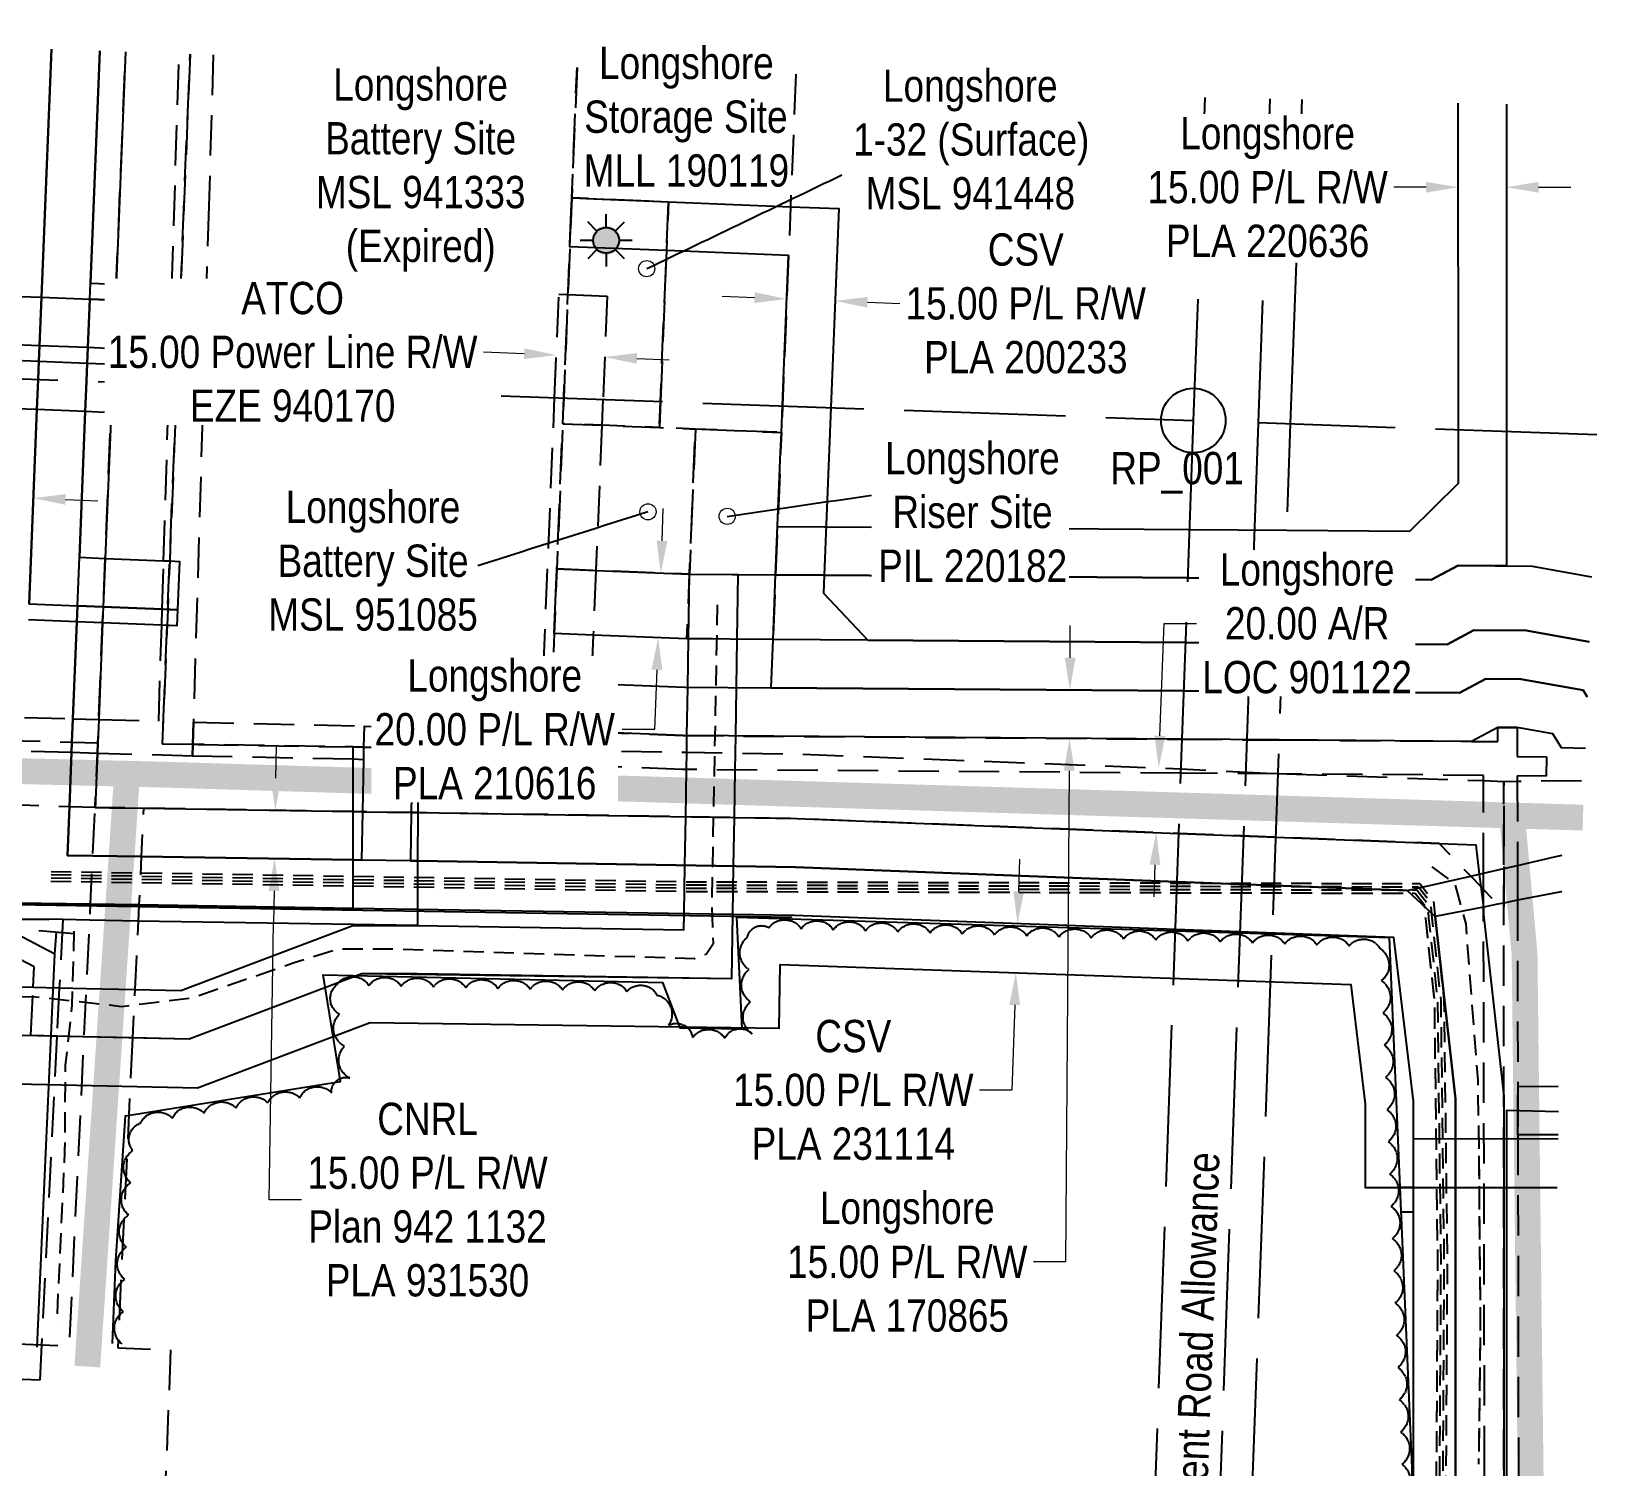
# Model space of a CAD drawing. Extents: x 341016 to 343384, y 6165871 to 6167962.
# Drawn here: x 342207.6 to 342692.7, y 6166452.9 to 6166897.6 of the extents above; entities that cross this region are included whole.
import ezdxf

# ---------------------------------------------------------------- set-up
doc = ezdxf.new("R2010")
doc.units = 0
doc.header["$LTSCALE"] = 5
doc.header["$PDMODE"] = 3
doc.header["$PDSIZE"] = 20
for name, pattern in [('0', [1, 1, 0]), ('foc-ACCESSROAD', [3.75, 2.5, -1.25]), ('foc-FLOWLINE', [3.75, 2.5, -1.25]), ('foc-UNSURVEYED', [12.5, 10, -2.5]), ('POWERLINE5', [7.8, 2.4, -0.6, 0.6, -0.6, 0.6, -0.6, 2.4]), ('UG_PIPE', [1.875, 1.25, -0.625])]:
    doc.linetypes.add(name, pattern=pattern)
doc.layers.get('Defpoints').update_dxf_attribs({"color": 9})
for name, color, linetype in [('35', 37, 'Continuous'), ('AS-PIPE-UG', 44, 'UG_PIPE'), ('AS-POWER', 104, 'foc-POWER'), ('AS-POWER-EXISTING', 72, 'POWERLINE5'), ('AS-ROADS', 254, 'Continuous'), ('AS-SYMBOL', 7, 'Continuous'), ('C-RW', 13, 'Continuous'), ('F-AR', 190, 'foc-ACCESSROAD'), ('F-EZE', 190, 'foc-FLOWLINE'), ('F-RW', 190, 'Continuous'), ('F-WS', 190, 'foc-ACCESSROAD'), ('F-WS-S', 190, 'Continuous'), ('L-ROAD-T', 7, 'Continuous'), ('L-USEC', 7, 'foc-UNSURVEYED'), ('T-BUSH', 110, '0')]:
    doc.layers.add(name, color=color, linetype=linetype)
for name, color, linetype, lineweight in [('C-RW-T', 13, 'Continuous', 9), ('F-AR-T', 190, 'Continuous', 9), ('F-RW-T', 190, 'Continuous', 9), ('F-WS-T', 190, 'Continuous', 9)]:
    doc.layers.add(name, color=color, linetype=linetype, lineweight=lineweight)
doc.styles.add('80', font='ARIALN.TTF', dxfattribs={"height": 10})
doc.styles.add('80CG', font='ARIALN.TTF', dxfattribs={"height": 10})
doc.styles.add('80L', font='ARIALN.TTF', dxfattribs={"height": 10})
doc.styles.add('foc-LtypeFont', font='ARIALN.TTF', dxfattribs={"height": 7.35})
doc.linetypes.add('foc-POWER', pattern='A,6,-1,["P",foc-LtypeFont,S=0.2,R=0,X=-0.625,Y=-0.75],-1.24,4', length=12.24)
doc.dimstyles.new('Compass 5 000', dxfattribs={"dimscale": 5, "dimtxt": 9, "dimasz": 2, "dimexe": 0.2, "dimexo": 0.0625, "dimgap": 0.5, "dimtad": 0, "dimtih": 1, "dimtoh": 1, "dimzin": 0, "dimdsep": 46, "dimtxsty": '80CG', "dimcen": 0.1, "dimse1": 1, "dimse2": 1, "dimclrd": 256, "dimclrt": 256, "dimaunit": 1, "dimadec": 4, "dimazin": 0, "dimtfac": 0.06, "dimtofl": 0, "dimtmove": 0, "dimatfit": 1, "dimfxl": 0.2, "dimtolj": 1, "dimtzin": 0, "dimlwd": -1, "dimarcsym": 0})

# ---------------------------------------------------------------- blocks, each defined once
blk = doc.blocks.new('*U440')
at = {"color": 72}
blk.add_line((1.096, -0.093), (-1.096, 0.093), dxfattribs=at)
at = {"layer": 'AS-SYMBOL', "color": 72, "flags": 128}
blk.add_lwpolyline([(-0.113, -1.33), (0, 0)], dxfattribs=at)
blk = doc.blocks.new('*D443')
at = {"layer": 'C-RW-T', "transparency": 16777216}
for p, q in [((342431.73, 6166815.12), (342421.74, 6166815.53)), ((342466.72, 6166813.71), (342476.71, 6166813.3))]:
    blk.add_line(p, q, dxfattribs=at)
for points in [[(342431.8, 6166816.79), (342431.66, 6166813.46), (342441.72, 6166814.72)], [(342466.79, 6166815.37), (342466.66, 6166812.04), (342456.73, 6166814.11)]]:
    blk.add_solid(points, dxfattribs=at)
at = {"layer": 'Defpoints', "color": 0, "transparency": 16777216}
for p in [(342441.7, 6166814.1), (342456.71, 6166813.49), (342456.73, 6166814.11)]:
    blk.add_point(p, dxfattribs=at)
at = {"layer": 'C-RW-T', "transparency": 16777216, "insert": (342515.8, 6166813.3), "char_height": 10, "attachment_point": 5, "style": '80CG'}
blk.add_mtext('\\A1;CSV\\P15.00 P/L R/W\\PPLA 200233', dxfattribs=at)
blk = doc.blocks.new('*D444')
at = {"layer": 'Defpoints', "color": 0, "transparency": 16777216}
for p in [(342465.48, 6166672.94), (342464.71, 6166652.96), (342556.23, 6166649.42)]:
    blk.add_point(p, dxfattribs=at)
at = {"layer": 'F-AR-T', "transparency": 16777216}
for p, q in [((342557.39, 6166679.4), (342558.73, 6166714.17)), ((342558.73, 6166714.17), (342568.73, 6166714.17)), ((342555.84, 6166639.43), (342555.46, 6166629.44))]:
    blk.add_line(p, q, dxfattribs=at)
for points in [[(342555.72, 6166679.46), (342559.05, 6166679.33), (342557, 6166669.4)], [(342554.18, 6166639.49), (342557.51, 6166639.37), (342556.23, 6166649.42)]]:
    blk.add_solid(points, dxfattribs=at)
at = {"layer": 'F-AR-T', "transparency": 16777216, "insert": (342603, 6166714.17), "char_height": 10, "attachment_point": 5, "style": '80CG', "bg_fill": 3, "box_fill_scale": 1.1, "bg_fill_color": 256, "bg_fill_true_color": 13158600, "bg_fill_transparency": 0}
blk.add_mtext('\\A1;Longshore\\P20.00 A/R\\PLOC 901122', dxfattribs=at)
blk = doc.blocks.new('*D449')
at = {"layer": 'Defpoints', "color": 0, "transparency": 16777216}
for p in [(342198.23, 6166753.42), (342197.78, 6166742.24), (342207.77, 6166741.83)]:
    blk.add_point(p, dxfattribs=at)
at = {"layer": 'F-RW-T', "transparency": 16777216}
for p, q in [((342188.24, 6166753.82), (342163.16, 6166754.84)), ((342218.21, 6166752.62), (342228.21, 6166752.21))]:
    blk.add_line(p, q, dxfattribs=at)
for points in [[(342188.31, 6166755.49), (342188.17, 6166752.16), (342198.23, 6166753.42)], [(342218.28, 6166754.28), (342218.15, 6166750.95), (342208.22, 6166753.02)]]:
    blk.add_solid(points, dxfattribs=at)
at = {"layer": 'F-RW-T', "transparency": 16777216, "insert": (342124.07, 6166754.84), "char_height": 10, "attachment_point": 5, "style": '80CG', "bg_fill": 3, "box_fill_scale": 1.1, "bg_fill_color": 256, "bg_fill_true_color": 13158600, "bg_fill_transparency": 0}
blk.add_mtext('\\A1;Longshore\\P10.00 P/L R/W\\PPLA 951362', dxfattribs=at)
blk = doc.blocks.new('*D451')
at = {"layer": 'Defpoints', "color": 0, "transparency": 16777216}
for p in [(342370.31, 6166797.34), (342370.19, 6166794.56), (342385.18, 6166793.94)]:
    blk.add_point(p, dxfattribs=at)
at = {"layer": 'F-RW-T', "transparency": 16777216}
for p, q in [((342360.32, 6166797.75), (342347.71, 6166798.27)), ((342395.28, 6166796.32), (342405.28, 6166795.9))]:
    blk.add_line(p, q, dxfattribs=at)
for points in [[(342360.39, 6166799.42), (342360.25, 6166796.09), (342370.31, 6166797.34)], [(342395.35, 6166797.98), (342395.22, 6166794.65), (342385.29, 6166796.73)]]:
    blk.add_solid(points, dxfattribs=at)
at = {"layer": 'F-RW-T', "transparency": 16777216, "insert": (342288.57, 6166798.27), "char_height": 10, "attachment_point": 5, "style": '80CG', "bg_fill": 3, "box_fill_scale": 1.1, "bg_fill_color": 256, "bg_fill_true_color": 13158600, "bg_fill_transparency": 0}
blk.add_mtext('\\A1;ATCO\\P15.00 Power Line R/W\\PEZE 940170', dxfattribs=at)
blk = doc.blocks.new('*D453')
at = {"layer": 'Defpoints', "color": 0, "transparency": 16777216}
for p in [(342664.75, 6166849.34), (342649.84, 6166822.47), (342664.75, 6166822.47)]:
    blk.add_point(p, dxfattribs=at)
at = {"layer": 'F-RW-T', "transparency": 16777216}
for p, q in [((342639.84, 6166849.33), (342629.84, 6166849.33)), ((342674.75, 6166849.34), (342684.75, 6166849.34))]:
    blk.add_line(p, q, dxfattribs=at)
for points in [[(342639.84, 6166851), (342639.84, 6166847.67), (342649.84, 6166849.34)], [(342674.75, 6166851.01), (342674.75, 6166847.67), (342664.75, 6166849.34)]]:
    blk.add_solid(points, dxfattribs=at)
at = {"layer": 'F-RW-T', "transparency": 16777216, "insert": (342590.75, 6166849.33), "char_height": 10, "attachment_point": 5, "style": '80CG', "bg_fill": 3, "box_fill_scale": 1.1, "bg_fill_color": 256, "bg_fill_true_color": 13158600, "bg_fill_transparency": 0}
blk.add_mtext('\\A1;Longshore\\P15.00 P/L R/W\\PPLA 220636', dxfattribs=at)
blk = doc.blocks.new('*D457')
at = {"layer": 'Defpoints', "color": 0, "transparency": 16777216}
for p in [(342405.63, 6166729.66), (342401.86, 6166709.81), (342404.84, 6166709.69)]:
    blk.add_point(p, dxfattribs=at)
at = {"layer": 'F-RW-T', "transparency": 16777216}
for p, q in [((342403.05, 6166739.77), (342403.45, 6166749.76)), ((342401.47, 6166699.81), (342400.74, 6166681.34)), ((342400.74, 6166681.34), (342390.74, 6166681.34))]:
    blk.add_line(p, q, dxfattribs=at)
for points in [[(342401.39, 6166739.83), (342404.72, 6166739.7), (342402.66, 6166729.77)], [(342399.8, 6166699.88), (342403.13, 6166699.75), (342401.86, 6166709.81)]]:
    blk.add_solid(points, dxfattribs=at)
at = {"layer": 'F-RW-T', "transparency": 16777216, "insert": (342351.2, 6166681.34), "char_height": 10, "attachment_point": 5, "style": '80CG', "bg_fill": 3, "box_fill_scale": 1.1, "bg_fill_color": 256, "bg_fill_true_color": 13158600, "bg_fill_transparency": 0}
blk.add_mtext('\\A1;Longshore\\P20.00 P/L R/W\\PPLA 210616', dxfattribs=at)
blk = doc.blocks.new('*D458')
at = {"layer": 'Defpoints', "color": 0, "transparency": 16777216}
for p in [(342457.23, 6166694.09), (342457.12, 6166679.1), (342529.35, 6166678.56)]:
    blk.add_point(p, dxfattribs=at)
at = {"layer": 'F-RW-T', "transparency": 16777216}
for p, q in [((342529.53, 6166703.55), (342529.6, 6166713.55)), ((342529.27, 6166668.56), (342528.15, 6166516.37)), ((342528.15, 6166516.37), (342518.15, 6166516.37))]:
    blk.add_line(p, q, dxfattribs=at)
for points in [[(342527.86, 6166703.57), (342531.2, 6166703.54), (342529.46, 6166693.55)], [(342527.6, 6166668.58), (342530.94, 6166668.55), (342529.35, 6166678.56)]]:
    blk.add_solid(points, dxfattribs=at)
at = {"layer": 'F-RW-T', "transparency": 16777216, "insert": (342479.06, 6166516.37), "char_height": 10, "attachment_point": 5, "style": '80CG'}
blk.add_mtext('\\A1;Longshore\\P15.00 P/L R/W\\PPLA 170865', dxfattribs=at)
blk = doc.blocks.new('*D459')
at = {"layer": 'Defpoints', "color": 0, "transparency": 16777216}
for p in [(342283.31, 6166656.29), (342282.97, 6166641.3), (342283.07, 6166641.3)]:
    blk.add_point(p, dxfattribs=at)
at = {"layer": 'F-RW-T', "transparency": 16777216}
for p, q in [((342283.37, 6166666.29), (342283.53, 6166676.29)), ((342282.81, 6166631.3), (342282.65, 6166621.3)), ((342281.29, 6166535.63), (342282.65, 6166621.3)), ((342291.29, 6166535.63), (342281.29, 6166535.63))]:
    blk.add_line(p, q, dxfattribs=at)
for points in [[(342281.7, 6166666.32), (342285.03, 6166666.27), (342283.21, 6166656.29)], [(342281.14, 6166631.33), (342284.48, 6166631.27), (342282.97, 6166641.3)]]:
    blk.add_solid(points, dxfattribs=at)
at = {"layer": 'F-RW-T', "transparency": 16777216, "insert": (342330.38, 6166535.63), "char_height": 10, "attachment_point": 5, "style": '80CG'}
blk.add_mtext('\\A1;CNRL\\P15.00 P/L R/W\\PPlan 942 1132\\PPLA 931530', dxfattribs=at)
blk = doc.blocks.new('GAS')
h = blk.add_hatch(color=255)
h.dxf.hatch_style = 1
edge = h.paths.add_edge_path()
edge.add_arc((0, 0), 0.9, 0, 360)
for p, q in [((-0.571, 0.571), (-1.142, 1.142)), ((0, 0.808), (0, 1.616)), ((0.571, 0.571), (1.142, 1.142)), ((-0.808, 0), (-1.616, 0)), ((1.616, 0), (0.808, 0)), ((-0.571, -0.571), (-1.142, -1.142)), ((0, -0.808), (0, -1.616)), ((1.142, -1.142), (0.571, -0.571))]:
    blk.add_line(p, q)
blk.add_circle((0, 0), 0.8)
blk = doc.blocks.new('*D474')
at = {"layer": 'C-RW-T', "transparency": 16777216}
for p, q in [((342513.59, 6166631.15), (342513.94, 6166641.14)), ((342512.36, 6166595.98), (342511.44, 6166569.61)), ((342511.44, 6166569.61), (342501.44, 6166569.61))]:
    blk.add_line(p, q, dxfattribs=at)
for points in [[(342511.92, 6166631.2), (342515.25, 6166631.09), (342513.24, 6166621.15)], [(342510.69, 6166596.03), (342514.02, 6166595.92), (342512.71, 6166605.97)]]:
    blk.add_solid(points, dxfattribs=at)
at = {"layer": 'Defpoints', "color": 0, "transparency": 16777216}
for p in [(342530.37, 6166620.55), (342512.71, 6166605.97), (342529.84, 6166605.37)]:
    blk.add_point(p, dxfattribs=at)
at = {"layer": 'C-RW-T', "transparency": 16777216, "insert": (342462.35, 6166569.61), "char_height": 10, "attachment_point": 5, "style": '80CG'}
blk.add_mtext('\\A1;CSV\\P15.00 P/L R/W\\PPLA 231114', dxfattribs=at)

msp = doc.modelspace()

# ---------------------------------------------------------------- linework, layer by layer
at = {"layer": '35', "color": 3}
msp.add_circle((342567.72, 6166777.061), 10, dxfattribs=at)
at = {"layer": 'AS-PIPE-UG', "flags": 128}
for points in [[(341880.739, 6166629.591), (342102.047, 6166623.241), (342114.953, 6166621.822), (342123.167, 6166618.918), (342140.355, 6166612.624), (342151.678, 6166606.387), (342170.247, 6166598.176), (342180.827, 6166598.047), (342207.998, 6166598.647), (342235.606, 6166595.547), (342257.225, 6166598.156), (342273.802, 6166603.866), (342289.074, 6166609.105), (342302.426, 6166613.339), (342318.104, 6166613.379), (342413.164, 6166610.377), (342416.685, 6166611.737), (342419.004, 6166615.116), (342418.564, 6166628.353), (342420.302, 6166720.908)], [(342213.691, 6166635.385), (342410.857, 6166632.175), (342554.144, 6166631.791), (342636.993, 6166631.61), (342640.219, 6166627.488), (342640.635, 6166622.926), (342643.397, 6166597.312), (342644.393, 6166516.714), (342644.022, 6166452.994), (342639.856, 6165985.368)], [(342213.708, 6166636.384), (342410.867, 6166633.174), (342554.146, 6166632.791), (342637.481, 6166632.608), (342641.188, 6166627.872), (342641.63, 6166623.025), (342644.396, 6166597.372), (342645.393, 6166516.718), (342645.021, 6166452.986), (342640.856, 6165985.359)], [(342213.724, 6166637.384), (342410.876, 6166634.174), (342554.149, 6166633.79), (342637.969, 6166633.607), (342642.157, 6166628.257), (342642.625, 6166623.124), (342645.395, 6166597.432), (342646.392, 6166516.721), (342646.021, 6166452.979), (342641.856, 6165985.35)], [(342641.61, 6166638.761), (342648.729, 6166633.639), (342652.147, 6166621.117), (342655.849, 6166572.739), (342656.124, 6166557.664), (342656.674, 6166494.357), (342656.104, 6166453.729)], [(342213.675, 6166634.385), (342410.848, 6166631.175), (342554.141, 6166630.791), (342636.505, 6166630.611), (342639.25, 6166627.104), (342639.64, 6166622.827), (342642.398, 6166597.252), (342643.393, 6166516.711), (342643.022, 6166453.001), (342638.857, 6165985.377)], [(342410.848, 6166631.175), (342554.141, 6166630.791), (342636.505, 6166630.611), (342639.25, 6166627.104), (342639.64, 6166622.827), (342642.398, 6166597.252), (342643.393, 6166516.711), (342643.022, 6166453.001)], [(342656.124, 6166557.664), (342656.674, 6166494.357), (342656.104, 6166453.729)]]:
    msp.add_lwpolyline(points, dxfattribs=at)
msp.add_lwpolyline([(342220.794, 6166618.873), (342220.133, 6166595.773), (342218.086, 6166577.184), (342217.904, 6166550.782, -0.0099342), (342217.89, 6166550.286), (342215.41, 6166497.152)], format="xyb", dxfattribs=at)
at = {"layer": 'AS-POWER', "flags": 128}
for points in [[(341837.006, 6166686.748), (342098.765, 6166679.516), (342198.32, 6166677.075), (342196.727, 6166621.343), (342214.82, 6166611.849)], [(342209.383, 6166489.991), (342212.061, 6166550.155), (342214.82, 6166611.849)], [(342661.31, 6165975.2), (342664.857, 6166448.776), (342664.886, 6166563.352), (342680.873, 6166562.949)]]:
    msp.add_lwpolyline(points, dxfattribs=at)
at = {"layer": 'AS-ROADS', "const_width": 7.998, "flags": 128}
for points in [[(341654.427, 6166683.768), (341801.986, 6166680.186), (341896.797, 6166677.327), (342097.298, 6166671.015), (342246.435, 6166667.407), (342666.492, 6166654.685), (342688.485, 6166654.033)], [(342097.298, 6166671.015), (342246.435, 6166667.407)], [(342224.936, 6166483.95), (342237.275, 6166667.729)], [(342237.275, 6166667.729), (342227.195, 6166517.597)], [(342666.492, 6166654.685), (342670.376, 6166611.831), (342672.279, 6166449.008), (342671.937, 6166352.035), (342672.351, 6166236.585)], [(342672.279, 6166449.008), (342670.376, 6166611.831), (342666.492, 6166654.685)]]:
    msp.add_lwpolyline(points, dxfattribs=at)
at = {"layer": 'C-RW'}
msp.add_lwpolyline([(342689.825, 6166691.438), (342688.562, 6166693.567), (342669.231, 6166696.978), (342658.398, 6166697.031), (342650.174, 6166692.674), (342594.897, 6166693.076), (342564.718, 6166693.299), (342436.85, 6166694.236), (342437.453, 6166709.24), (342438.259, 6166729.223), (342439.803, 6166767.394), (342440.048, 6166773.36), (342440.389, 6166781.591), (342440.727, 6166790.002), (342442.262, 6166828.178), (342404.442, 6166829.697), (342374.482, 6166830.9), (342375.091, 6166846.027), (342405.049, 6166844.824), (342442.87, 6166843.306), (342457.887, 6166842.702), (342455.395, 6166781.057), (342453.295, 6166729.113), (342453.071, 6166723.572), (342466.808, 6166709.024), (342565.255, 6166708.289), (342595.435, 6166708.076), (342646.439, 6166707.701), (342654.701, 6166712.079), (342670.876, 6166711.963), (342690.437, 6166708.491)], dxfattribs=at)
at = {"layer": 'Defpoints', "color": 3}
msp.add_line((342202.621, 6166627.096), (342443.421, 6166623.159), dxfattribs=at)
at = {"layer": 'Defpoints', "flags": 128}
msp.add_lwpolyline([(342232.714, 6166491.092), (342233.794, 6166516.674), (342236.801, 6166561.667), (342303.446, 6166572.288), (342298.001, 6166605.374), (342403.251, 6166602.957), (342408.607, 6166588.95), (342427.935, 6166588.628), (342426.196, 6166623.242), (342628.423, 6166616.886), (342635.413, 6166452.609), (342632.786, 6166239.868)], dxfattribs=at)
at = {"layer": 'Defpoints', "color": 6, "flags": 128}
msp.add_lwpolyline([(342635.955, 6166539.413), (342631.72, 6166539.407), (342632.039, 6166531.91), (342635.957, 6166531.915)], close=True, dxfattribs=at)
at = {"layer": 'F-AR', "flags": 128}
for points in [[(342256.791, 6166890.608), (342253.885, 6166818.497), (342253.684, 6166813.503), (342253.08, 6166798.518), (342252.885, 6166793.671), (342252.667, 6166788.275), (342252.28, 6166778.683), (342250.462, 6166733.548), (342249.858, 6166718.563), (342249.657, 6166713.569), (342248.177, 6166676.848), (342257.597, 6166676.703), (342307.361, 6166675.933), (342310.624, 6166675.883), (342325.619, 6166675.648), (342327.368, 6166675.624), (342368.201, 6166674.935), (342410.703, 6166674.262), (342425.698, 6166674.025), (342445.343, 6166673.715), (342563.852, 6166669.138), (342593.986, 6166667.654), (342657.623, 6166665.516), (342663.919, 6166665.273), (342663.924, 6166645.264), (342663.925, 6166638.271), (342663.928, 6166627.569), (342663.929, 6166625.27), (342662.071, 6166627.202), (342657.647, 6166631.814), (342656.783, 6166632.695), (342653.68, 6166635.919), (342643.944, 6166646.036), (342593.281, 6166647.992), (342563.136, 6166649.156), (342444.799, 6166653.726), (342425.381, 6166654.035), (342410.386, 6166654.273), (342327.331, 6166655.593), (342325.302, 6166655.624), (342310.309, 6166655.863), (342307.329, 6166655.91), (342242.375, 6166656.943), (342227.373, 6166657.181), (342228.049, 6166673.944), (342228.178, 6166677.16), (342228.471, 6166684.437), (342229.678, 6166714.375), (342229.879, 6166719.37), (342230.483, 6166734.353), (342232.302, 6166779.495), (342232.685, 6166788.987), (342232.906, 6166794.482), (342233.101, 6166799.323), (342233.705, 6166814.308), (342233.906, 6166819.302), (342236.808, 6166891.303)], [(342659.74, 6165870.7), (342661.767, 6165968.755), (342662.914, 6166221.121), (342662.984, 6166236.531), (342663.968, 6166452.998), (342663.941, 6166567.708), (342663.929, 6166625.27), (342663.928, 6166627.569), (342663.925, 6166638.271), (342663.924, 6166645.264), (342663.919, 6166665.273), (342668.12, 6166665.312), (342688.896, 6166665.507)]]:
    msp.add_lwpolyline(points, dxfattribs=at)
msp.add_lwpolyline([(342228.178, 6166677.16), (342228.049, 6166673.944), (342227.373, 6166657.181), (342219.376, 6166657.417), (342204.387, 6166657.858), (342201.494, 6166657.944), (342195.496, 6166658.123), (342194.392, 6166658.155), (342179.402, 6166658.602), (341759.066, 6166671.147), (341758.629, 6166671.16), (341730.716, 6166672.453), (341726.784, 6166668.775), (341720.869, 6166663.241), (341720.791, 6166661.067), (341720.611, 6166656.071), (341720.424, 6166650.894), (341720.044, 6166640.333), (341719.504, 6166625.362), (341715.791, 6166522.315), (341715.603, 6166517.089), (341713.029, 6166517.243), (341703.221, 6166517.656), (341695.624, 6166517.873), (341699.519, 6166625.961), (341700.059, 6166640.947), (341700.653, 6166657.415), (341700.838, 6166662.576), (341701.135, 6166670.834), (341701.25, 6166674.015), (341701.79, 6166689.002), (341701.963, 6166693.799), (341759.39, 6166691.141), (341759.786, 6166691.129), (342180.207, 6166678.582), (342195.197, 6166678.135), (342205.066, 6166677.841), (342220.181, 6166677.396), (342228.178, 6166677.16)], close=True, dxfattribs=at)
at = {"layer": 'F-EZE'}
for points in [[(342263.984, 6166890.358), (342262.586, 6166843.572), (342261.084, 6166793.338), (342260.924, 6166787.982), (342260.636, 6166778.344), (342257.804, 6166683.587), (342257.597, 6166676.703), (342257.489, 6166673.093), (342228.049, 6166673.944), (342220.051, 6166674.175), (342205.028, 6166674.61)], [(342205.452, 6166685.103), (342220.475, 6166684.668), (342228.471, 6166684.437), (342247.079, 6166683.899), (342247.983, 6166713.637), (342248.135, 6166718.633), (342248.59, 6166733.623), (342249.962, 6166778.778), (342250.253, 6166788.361), (342250.417, 6166793.771), (342250.565, 6166798.62), (342251.02, 6166813.61), (342251.172, 6166818.606), (342253.363, 6166890.727)], [(342657.253, 6166235.214), (342657.97, 6166453.132), (342657.691, 6166623.983), (342657.602, 6166626.316), (342657.649, 6166631.814), (342657.67, 6166636.836), (342657.623, 6166665.516), (342657.62, 6166667.119), (342593.984, 6166667.589), (342563.805, 6166667.812), (342409.317, 6166668.952), (342368.095, 6166670.614), (342327.361, 6166671.844), (342325.607, 6166671.566), (342310.614, 6166671.902), (342307.355, 6166672.148), (342257.489, 6166673.093), (342257.597, 6166676.703), (342257.804, 6166683.587), (342310.799, 6166682.399), (342325.791, 6166682.062), (342365.533, 6166681.172), (342369.765, 6166784.105), (342371.084, 6166816.19), (342373.885, 6166816.075), (342386.067, 6166815.574), (342384.752, 6166783.571), (342384.424, 6166775.596), (342382.574, 6166730.585), (342381.752, 6166710.602), (342381.136, 6166695.608), (342380.52, 6166680.619), (342409.567, 6166679.448), (342564.181, 6166678.307), (342594.36, 6166678.085), (342653.908, 6166677.645), (342662.102, 6166677.585), (342662.094, 6166681.982), (342668.093, 6166681.991), (342668.107, 6166672.994), (342677.205, 6166672.856), (342677.114, 6166666.859), (342668.117, 6166666.995), (342668.12, 6166665.312), (342668.163, 6166639.244), (342668.18, 6166628.409), (342668.274, 6166570.77), (342668.299, 6166555.77), (342668.466, 6166453.123), (342667.752, 6166237.974)], [(342200.469, 6166622.611), (342217.314, 6166622.473), (342216.257, 6166601.287), (342215.511, 6166586.303), (342210.744, 6166490.732), (342210.196, 6166479.748), (342202.103, 6166480.103)], [(342207.409, 6166586.484), (342208.156, 6166601.468), (342208.472, 6166607.787), (342201.949, 6166611.214)], [(342680.767, 6166555.791), (342668.299, 6166555.77), (342668.274, 6166570.77), (342680.99, 6166570.791)]]:
    msp.add_lwpolyline(points, dxfattribs=at)
at = {"layer": 'F-RW'}
for points in [[(342203.835, 6166892.449), (342200.74, 6166815.636), (342210.729, 6166815.233), (342225.712, 6166814.629), (342233.705, 6166814.308), (342251.02, 6166813.61), (342253.684, 6166813.503), (342253.08, 6166798.518), (342250.565, 6166798.62), (342233.101, 6166799.323), (342225.109, 6166799.646), (342210.125, 6166800.249), (342200.136, 6166800.652), (342185.152, 6166801.256), (342188.849, 6166892.971)], [(342213.827, 6166892.102), (342210.729, 6166815.233), (342210.125, 6166800.249), (342209.93, 6166795.415), (342209.705, 6166789.806), (342209.326, 6166780.428), (342206.903, 6166720.295), (342221.886, 6166719.691), (342229.879, 6166719.37), (342248.135, 6166718.633), (342249.858, 6166718.563), (342250.614, 6166718.534), (342252.852, 6166718.443), (342252.651, 6166713.449), (342250.393, 6166713.54), (342249.657, 6166713.569), (342247.983, 6166713.637), (342229.678, 6166714.375), (342221.685, 6166714.697), (342206.702, 6166715.301)], [(342206.903, 6166720.295), (342209.326, 6166780.428), (342209.705, 6166789.806), (342209.93, 6166795.415), (342210.125, 6166800.249), (342210.729, 6166815.233), (342213.827, 6166892.102)], [(342228.814, 6166891.581), (342225.913, 6166819.624), (342233.906, 6166819.302), (342251.172, 6166818.606), (342253.885, 6166818.497), (342256.88, 6166818.376), (342256.679, 6166813.382), (342253.684, 6166813.503), (342251.02, 6166813.61), (342233.705, 6166814.308), (342225.712, 6166814.629), (342225.109, 6166799.646), (342224.914, 6166794.806), (342224.691, 6166789.272), (342224.31, 6166779.819), (342222.49, 6166734.676), (342230.483, 6166734.353), (342248.59, 6166733.623), (342250.462, 6166733.548), (342253.456, 6166733.427), (342252.852, 6166718.443), (342250.614, 6166718.534), (342249.858, 6166718.563), (342248.135, 6166718.633), (342229.879, 6166719.37), (342221.886, 6166719.691), (342221.685, 6166714.697), (342220.475, 6166684.668), (342220.181, 6166677.396), (342220.051, 6166674.175), (342219.376, 6166657.417), (342218.768, 6166642.319), (342226.654, 6166642.194), (342241.656, 6166641.955), (342307.306, 6166640.913), (342310.067, 6166640.869), (342310.309, 6166655.863), (342310.614, 6166671.902), (342310.625, 6166675.883), (342310.799, 6166682.399), (342325.791, 6166682.062), (342325.62, 6166675.648), (342325.607, 6166671.566), (342325.303, 6166655.624), (342325.061, 6166640.63), (342327.278, 6166640.594), (342444.389, 6166638.734), (342562.599, 6166634.169), (342592.744, 6166633.005), (342634.032, 6166631.41), (342642.669, 6166623.376), (342648.945, 6166566.876), (342648.972, 6166453.064), (342647.969, 6166232.834)], [(342228.814, 6166891.581), (342225.913, 6166819.624), (342233.906, 6166819.302), (342251.172, 6166818.606), (342253.885, 6166818.497), (342256.88, 6166818.376), (342256.679, 6166813.382), (342253.684, 6166813.503), (342251.02, 6166813.61), (342233.705, 6166814.308), (342225.712, 6166814.629), (342225.109, 6166799.646), (342224.914, 6166794.806), (342224.691, 6166789.272), (342224.31, 6166779.819), (342222.49, 6166734.676), (342230.483, 6166734.353), (342248.59, 6166733.623), (342250.462, 6166733.548), (342253.456, 6166733.427), (342252.852, 6166718.443), (342250.614, 6166718.534), (342249.858, 6166718.563), (342248.135, 6166718.633), (342229.879, 6166719.37), (342221.886, 6166719.691), (342221.685, 6166714.697), (342220.475, 6166684.668), (342220.181, 6166677.396), (342220.051, 6166674.175), (342219.376, 6166657.417), (342218.768, 6166642.319), (342226.654, 6166642.194), (342241.656, 6166641.955), (342307.306, 6166640.913), (342310.067, 6166640.869), (342310.309, 6166655.863), (342310.614, 6166671.902), (342310.625, 6166675.883), (342310.799, 6166682.399), (342325.791, 6166682.062), (342325.62, 6166675.648), (342325.607, 6166671.566), (342325.303, 6166655.624), (342325.061, 6166640.63), (342327.278, 6166640.594), (342444.389, 6166638.734), (342562.599, 6166634.169), (342592.744, 6166633.005), (342634.032, 6166631.41), (342642.669, 6166623.376), (342648.945, 6166566.876), (342648.972, 6166453.064), (342647.969, 6166232.834)], [(342647.969, 6166232.834), (342648.972, 6166453.064), (342648.945, 6166566.876), (342642.669, 6166623.376), (342634.032, 6166631.41), (342592.744, 6166633.005), (342562.599, 6166634.169), (342444.389, 6166638.734), (342327.278, 6166640.594), (342325.061, 6166640.63), (342310.067, 6166640.869), (342307.306, 6166640.913), (342241.656, 6166641.955), (342226.654, 6166642.194), (342218.768, 6166642.319), (342219.376, 6166657.417), (342220.051, 6166674.175), (342220.181, 6166677.396), (342220.475, 6166684.668), (342221.685, 6166714.697), (342221.886, 6166719.691), (342222.49, 6166734.676), (342224.31, 6166779.819), (342224.691, 6166789.272), (342224.914, 6166794.806), (342225.109, 6166799.646), (342225.712, 6166814.629), (342225.913, 6166819.624), (342228.814, 6166891.581)], [(342236.808, 6166891.303), (342233.906, 6166819.302), (342233.705, 6166814.308), (342233.101, 6166799.323), (342232.906, 6166794.482), (342232.685, 6166788.987), (342232.302, 6166779.495), (342230.483, 6166734.353), (342229.879, 6166719.37), (342229.678, 6166714.375), (342228.471, 6166684.437), (342228.178, 6166677.16), (342228.049, 6166673.944), (342227.373, 6166657.181), (342242.375, 6166656.943), (342307.329, 6166655.91), (342310.309, 6166655.863), (342325.303, 6166655.624), (342327.331, 6166655.593), (342444.799, 6166653.726), (342563.136, 6166649.156), (342593.281, 6166647.992), (342643.944, 6166646.036), (342655.29, 6166645.597), (342656.298, 6166636.521), (342656.783, 6166632.695), (342657.602, 6166626.316), (342657.691, 6166623.983), (342663.941, 6166567.708), (342663.968, 6166452.998), (342662.984, 6166236.531)], [(342236.808, 6166891.303), (342233.906, 6166819.302), (342233.705, 6166814.308), (342233.101, 6166799.323), (342232.906, 6166794.482), (342232.685, 6166788.987), (342232.302, 6166779.495), (342230.483, 6166734.353), (342229.879, 6166719.37), (342229.678, 6166714.375), (342228.471, 6166684.437), (342228.178, 6166677.16), (342228.049, 6166673.944), (342227.373, 6166657.181), (342242.375, 6166656.943), (342307.329, 6166655.91), (342310.309, 6166655.863), (342325.303, 6166655.624), (342327.331, 6166655.593), (342444.799, 6166653.726), (342563.136, 6166649.156), (342593.281, 6166647.992), (342643.944, 6166646.036), (342655.29, 6166645.597), (342656.298, 6166636.521), (342656.783, 6166632.695), (342657.602, 6166626.316), (342657.691, 6166623.983), (342663.941, 6166567.708), (342663.968, 6166452.998), (342662.984, 6166236.531)], [(342664.746, 6166875.102), (342664.761, 6166773.597), (342664.768, 6166732.006), (342649.771, 6166732.151), (342641.459, 6166727.745), (342596.152, 6166728.074), (342565.972, 6166728.294), (342453.295, 6166729.113), (342438.259, 6166729.223), (342438.864, 6166744.215), (342453.404, 6166744.109), (342453.901, 6166744.106), (342566.51, 6166743.287), (342596.689, 6166743.067), (342634.808, 6166742.79), (342649.861, 6166757.681), (342649.856, 6166774.13), (342649.828, 6166875.425)], [(342690.437, 6166708.491), (342670.876, 6166711.963), (342654.701, 6166712.079), (342646.439, 6166707.701), (342595.435, 6166708.076), (342565.255, 6166708.289), (342466.808, 6166709.024), (342437.453, 6166709.24), (342410.775, 6166709.452), (342381.752, 6166710.602), (342369.655, 6166711.082), (342370.462, 6166731.072), (342382.574, 6166730.585), (342411.579, 6166729.417), (342438.259, 6166729.223), (342453.295, 6166729.113), (342565.972, 6166728.294), (342596.152, 6166728.075), (342641.459, 6166727.745), (342649.771, 6166732.151), (342672.731, 6166731.929), (342691.16, 6166728.677)], [(342171.126, 6166602.293), (342208.156, 6166601.468), (342216.257, 6166601.287), (342224.682, 6166601.099), (342239.68, 6166600.765), (342253.904, 6166600.447), (342307.272, 6166620.631), (342327.266, 6166620.598), (342409.831, 6166619.286), (342409.91, 6166624.283), (342410.148, 6166639.278), (342410.386, 6166654.273), (342410.619, 6166668.942), (342410.703, 6166674.262), (342410.786, 6166679.439), (342411.023, 6166694.433), (342411.262, 6166709.448), (342411.579, 6166729.417), (342426.576, 6166729.308), (342426.259, 6166709.329), (342426.02, 6166694.318), (342425.782, 6166679.328), (342425.698, 6166674.025), (342425.615, 6166668.831), (342425.381, 6166654.035), (342425.143, 6166639.04), (342424.905, 6166624.046), (342424.587, 6166604.053), (342327.134, 6166605.602), (342310.001, 6166605.63), (342256.483, 6166585.39), (342238.961, 6166585.78), (342223.964, 6166586.115), (342215.511, 6166586.303), (342207.409, 6166586.484)], [(342689.251, 6166675.422), (342681.78, 6166675.61), (342679.189, 6166679.973), (342668.093, 6166681.991), (342662.094, 6166681.982), (342653.908, 6166677.645), (342594.36, 6166678.085), (342564.181, 6166678.307), (342409.567, 6166679.448), (342380.52, 6166680.619), (342368.447, 6166681.106), (342368.687, 6166687.073), (342369.05, 6166696.095), (342381.136, 6166695.608), (342410.17, 6166694.44), (342436.85, 6166694.236), (342564.718, 6166693.299), (342594.897, 6166693.076), (342650.174, 6166692.674), (342658.398, 6166697.031), (342669.231, 6166696.978), (342688.562, 6166693.567), (342689.825, 6166691.438)], [(342203.165, 6166627.569), (342225.935, 6166627.206), (342240.937, 6166626.968), (342307.281, 6166625.914), (342307.306, 6166640.913), (342307.329, 6166655.91), (342307.355, 6166672.276), (342307.361, 6166675.933), (342310.623, 6166675.883), (342325.618, 6166675.648), (342327.368, 6166675.624), (342327.361, 6166671.949), (342327.331, 6166655.593), (342327.278, 6166640.594), (342327.275, 6166625.595), (342327.266, 6166620.598), (342240.697, 6166621.972), (342225.695, 6166622.211), (342217.311, 6166622.418), (342200.469, 6166622.611)], [(342681.887, 6166631.112), (342681.774, 6166631.09), (342668.18, 6166628.409), (342663.928, 6166627.569), (342662.071, 6166627.202), (342657.602, 6166626.316), (342642.669, 6166623.376), (342634.032, 6166631.41), (342653.68, 6166635.919), (342656.298, 6166636.521), (342657.67, 6166636.836), (342663.925, 6166638.271), (342668.163, 6166639.244), (342679.64, 6166641.877), (342682.054, 6166642.357)], [(342631.762, 6165871.699), (342633.778, 6165969.19), (342633.78, 6165969.756), (342634.888, 6166213.752), (342634.958, 6166229.294), (342635.975, 6166453.092), (342635.949, 6166566.163), (342629.878, 6166616.878), (342592.216, 6166618.269), (342562.069, 6166619.383), (342443.981, 6166623.743), (342327.275, 6166625.595), (342307.281, 6166625.914), (342240.937, 6166626.968), (342225.935, 6166627.206), (342203.165, 6166627.569)]]:
    msp.add_lwpolyline(points, dxfattribs=at)
at = {"layer": 'F-RW', "flags": 128}
msp.add_lwpolyline([(342199.941, 6166795.821), (342209.93, 6166795.415), (342224.914, 6166794.806), (342232.906, 6166794.482), (342250.417, 6166793.771), (342252.885, 6166793.671), (342252.667, 6166788.275), (342252.667, 6166788.275), (342252.28, 6166778.683), (342249.962, 6166778.778), (342232.302, 6166779.495), (342224.31, 6166779.819), (342209.326, 6166780.428), (342199.337, 6166780.833)], dxfattribs=at)
at = {"layer": 'F-WS', "flags": 128}
for points in [[(342376.719, 6166886.437), (342375.091, 6166846.027), (342374.482, 6166830.9), (342373.924, 6166817.05), (342373.885, 6166816.075), (342372.594, 6166784.004), (342372.274, 6166776.084), (342370.462, 6166731.072), (342369.656, 6166711.082), (342369.293, 6166702.061), (342369.052, 6166696.095), (342368.689, 6166687.073), (342368.449, 6166681.106), (342368.201, 6166674.935), (342327.368, 6166675.624), (342325.619, 6166675.648), (342310.624, 6166675.883), (342307.361, 6166675.933), (342257.597, 6166676.703), (342248.177, 6166676.848), (342249.657, 6166713.569), (342249.858, 6166718.563), (342250.462, 6166733.548), (342252.28, 6166778.683), (342252.667, 6166788.275), (342252.885, 6166793.671), (342253.08, 6166798.518), (342253.684, 6166813.503), (342253.885, 6166818.497), (342256.791, 6166890.608)], [(342376.719, 6166886.437), (342375.091, 6166846.027), (342374.482, 6166830.9), (342373.924, 6166817.05), (342373.885, 6166816.075), (342372.594, 6166784.004), (342372.274, 6166776.084), (342370.462, 6166731.072), (342369.656, 6166711.082), (342369.293, 6166702.061), (342369.052, 6166696.095), (342368.689, 6166687.073), (342368.449, 6166681.106), (342368.201, 6166674.935), (342327.368, 6166675.624), (342325.619, 6166675.648), (342310.624, 6166675.883), (342307.361, 6166675.933), (342257.597, 6166676.703), (342248.177, 6166676.848), (342249.657, 6166713.569), (342249.858, 6166718.563), (342250.462, 6166733.548), (342252.28, 6166778.683), (342252.667, 6166788.275), (342252.885, 6166793.671), (342253.08, 6166798.518), (342253.684, 6166813.503), (342253.885, 6166818.497), (342256.791, 6166890.608)], [(342444.521, 6166884.351), (342442.87, 6166843.306), (342442.262, 6166828.178), (342440.727, 6166790.002), (342440.389, 6166781.591), (342440.048, 6166773.36), (342413.392, 6166774.431), (342402.24, 6166774.88), (342402.564, 6166782.937), (342404.442, 6166829.697), (342405.049, 6166844.824), (342375.091, 6166846.027), (342376.719, 6166886.437)]]:
    msp.add_lwpolyline(points, dxfattribs=at)
for points in [[(342402.564, 6166782.937), (342402.24, 6166774.88), (342384.424, 6166775.596), (342372.274, 6166776.084), (342372.594, 6166784.004), (342373.885, 6166816.075), (342373.924, 6166817.05), (342374.482, 6166830.9), (342375.091, 6166846.027), (342405.049, 6166844.824), (342404.442, 6166829.697), (342402.564, 6166782.937)], [(342413.392, 6166774.431), (342411.579, 6166729.417), (342382.574, 6166730.585), (342370.462, 6166731.072), (342372.274, 6166776.084), (342384.424, 6166775.596), (342402.24, 6166774.88), (342413.392, 6166774.431)], [(342437.453, 6166709.24), (342410.775, 6166709.452), (342411.579, 6166729.417), (342413.392, 6166774.431), (342440.048, 6166773.36), (342439.803, 6166767.394), (342438.259, 6166729.223), (342437.453, 6166709.24)], [(342238.961, 6166585.78), (342234.356, 6166489.801), (342250.761, 6166489.154), (342246.037, 6166369.248), (342136.123, 6166373.579), (342138.485, 6166433.533), (342140.847, 6166493.486), (342202.649, 6166491.051), (342210.744, 6166490.732), (342219.372, 6166490.391), (342223.964, 6166586.115), (342224.682, 6166601.099), (342225.695, 6166622.211), (342225.935, 6166627.206), (342226.654, 6166642.194), (342227.373, 6166657.181), (342242.375, 6166656.943), (342241.656, 6166641.955), (342240.937, 6166626.968), (342240.697, 6166621.972), (342239.68, 6166600.765), (342238.961, 6166585.78)]]:
    msp.add_lwpolyline(points, close=True, dxfattribs=at)
at = {"layer": 'L-USEC'}
for p, q in [((342571.307, 6166877.122), (342567.72, 6166777.062)), ((342571.307, 6166877.122), (342567.72, 6166777.062)), ((342591.416, 6166876.687), (342587.819, 6166776.341)), ((342591.416, 6166876.687), (342587.819, 6166776.341)), ((342597.869, 6166775.987), (342601.471, 6166876.47)), ((342597.869, 6166775.987), (342601.471, 6166876.47)), ((342165.818, 6166791.389), (342567.72, 6166777.062)), ((342165.818, 6166791.389), (342567.72, 6166777.062)), ((342567.72, 6166777.062), (342553.314, 6166375.105)), ((342567.72, 6166777.062), (342553.314, 6166375.105)), ((342587.819, 6166776.341), (342573.413, 6166374.384)), ((342587.819, 6166776.341), (342573.413, 6166374.384)), ((342583.463, 6166374.031), (342597.869, 6166775.987)), ((342583.463, 6166374.031), (342597.869, 6166775.987)), ((342692.735, 6166772.606), (342587.819, 6166776.345)), ((342692.735, 6166772.606), (342587.819, 6166776.345))]:
    msp.add_line(p, q, dxfattribs=at)
at = {"layer": 'T-BUSH', "flags": 128}
msp.add_lwpolyline([(342235.711, 6166490.966, -0.5205671), (342236.133, 6166500.954, -0.5205671), (342236.554, 6166510.943, -0.5205671), (342237.084, 6166520.926, -0.5205671), (342237.751, 6166530.901, -0.5205671), (342238.417, 6166540.876, -0.5205671), (342239.084, 6166550.852, -0.5205671), (342241.362, 6166559.357, -0.5205671), (342251.235, 6166560.93, -0.5205671), (342261.108, 6166562.504, -0.5205671), (342270.981, 6166564.077, -0.5205671), (342280.854, 6166565.65, -0.5205671), (342290.726, 6166567.224, -0.5205671), (342300.599, 6166568.797, -0.5205671), (342306.307, 6166573.375, -0.5205671), (342304.683, 6166583.24, -0.5205671), (342303.06, 6166593.105, -0.5205671), (342302.234, 6166602.277, -0.5205671), (342312.229, 6166602.047, -0.5205671), (342322.224, 6166601.818, -0.5205671), (342332.219, 6166601.588, -0.5205671), (342342.213, 6166601.359, -0.5205671), (342352.208, 6166601.129, -0.5205671), (342362.203, 6166600.9, -0.5205671), (342372.198, 6166600.67, -0.5205671), (342382.193, 6166600.441, -0.5205671), (342392.188, 6166600.211, -0.5205671), (342401.531, 6166599.057, -0.5205671), (342405.102, 6166589.719, -0.5205671), (342412.529, 6166585.885, -0.5205671), (342422.525, 6166585.718, -0.5205671), (342431.02, 6166587.004, -0.5205671), (342430.518, 6166596.989, -0.5205671), (342430.016, 6166606.974, -0.5205671), (342429.515, 6166616.958, -0.5205671), (342436.161, 6166619.928, -0.5205671), (342446.154, 6166619.614, -0.5205671), (342456.147, 6166619.3, -0.5205671), (342466.139, 6166618.986, -0.5205671), (342476.132, 6166618.672, -0.5205671), (342486.125, 6166618.358, -0.5205671), (342496.117, 6166618.044, -0.5205671), (342506.11, 6166617.73, -0.5205671), (342516.102, 6166617.416, -0.5205671), (342526.095, 6166617.102, -0.5205671), (342536.088, 6166616.788, -0.5205671), (342546.08, 6166616.474, -0.5205671), (342556.073, 6166616.159, -0.5205671), (342566.065, 6166615.845, -0.5205671), (342576.058, 6166615.531, -0.5205671), (342586.051, 6166615.217, -0.5205671), (342596.043, 6166614.903, -0.5205671), (342606.036, 6166614.589, -0.5205671), (342616.029, 6166614.275, -0.5205671), (342625.565, 6166613.5, -0.5205671), (342625.99, 6166603.511, -0.5205671), (342626.415, 6166593.523, -0.5205671), (342626.84, 6166583.534, -0.5205671), (342627.265, 6166573.546, -0.5205671), (342627.69, 6166563.557, -0.5205671), (342628.115, 6166553.569, -0.5205671), (342628.54, 6166543.58, -0.5205671), (342628.965, 6166533.592, -0.5205671), (342629.39, 6166523.603, -0.5205671), (342629.815, 6166513.615, -0.5205671), (342630.24, 6166503.626, -0.5205671), (342630.665, 6166493.638, -0.5205671), (342631.09, 6166483.649, -0.5205671), (342631.515, 6166473.661, -0.5205671), (342631.94, 6166463.672, -0.5205671), (342632.365, 6166453.684, -0.5205671), (342632.303, 6166443.688, -0.5205671), (342632.18, 6166433.691, -0.5205671), (342632.056, 6166423.694, -0.5205671), (342631.933, 6166413.698, -0.5205671), (342631.81, 6166403.701, -0.5205671), (342631.686, 6166393.704, -0.5205671), (342631.563, 6166383.707, -0.5205671), (342631.439, 6166373.71, -0.5205671), (342631.316, 6166363.714, -0.5205671), (342631.192, 6166353.717, -0.5205671), (342631.069, 6166343.72, -0.5205671), (342630.945, 6166333.723, -0.5205671), (342630.822, 6166323.726, -0.5205671), (342630.698, 6166313.73, -0.5205671), (342630.575, 6166303.733, -0.5205671), (342630.452, 6166293.736, -0.5205671), (342630.328, 6166283.739, -0.5205671), (342630.205, 6166273.743, -0.5205671), (342630.081, 6166263.746, -0.5205671), (342629.958, 6166253.749, -0.5205671), (342629.787, 6166239.905, -0.5205671)], format="xyb", dxfattribs=at)

# ---------------------------------------------------------------- block references
at = {"layer": 'AS-POWER-EXISTING', "xscale": 4.998774999999996, "yscale": 4.998774999999996, "zscale": 4.998774999999996}
msp.add_blockref('*U440', (342215.386, 6166618.498), dxfattribs=at)

# ---------------------------------------------------------------- texts
at = {"layer": '35', "color": 3, "style": '80'}
msp.add_attdef('RP_001', (342542, 6166757.326), 'RP', height=10, dxfattribs=at)
at = {"layer": 'F-RW-T', "insert": (342378.313, 6166892.862), "char_height": 9.99755, "attachment_point": 1, "style": '80L'}
msp.add_mtext_dynamic_manual_height_columns('\\pi5.2334;Longshore\\P\\pi0.63014;Storage Site\\P\\pi0.48352;MLL 190119', width=63.27783, gutter_width=50.012, heights=[0], dxfattribs=at)
at = {"layer": 'F-WS-T', "insert": (342455.241, 6166885.805), "char_height": 9.99755, "attachment_point": 1, "style": '80L'}
msp.add_mtext_dynamic_manual_height_columns('\\pi16.288;Longshore\\P\\pi7.0542;1-32 (Surface)\\P\\pi10.904;MSL 941448', width=85.38695, gutter_width=50.012, heights=[0], dxfattribs=at)

# ---------------------------------------------------------------- dimensions: what is measured, and where the dimension line sits
at = {"layer": 'C-RW-T'}
dim = msp.add_aligned_dim(p1=(342441.696, 6166814.099), p2=(342456.706, 6166813.492), distance=0.619, text='CSV\\P15.00 P/L R/W\\PPLA 200233', dimstyle='Compass 5 000', dxfattribs=at)
dim.commit()
dim.dimension.update_dxf_attribs({"geometry": '*D443', "text_midpoint": (342515.801, 6166813.303)})
at = {"layer": 'C-RW-T', "color": 2}
dim = msp.add_linear_dim(base=(342512.708, 6166605.97), p1=(342530.367, 6166620.553), p2=(342529.836, 6166605.371), angle=267.99728, text='CSV\\P15.00 P/L R/W\\PPLA 231114', dimstyle='Compass 5 000', dxfattribs=at)
dim.commit()
dim.dimension.update_dxf_attribs({"geometry": '*D474', "text_midpoint": (342462.351, 6166569.611), "dimtype": 161})

# ---------------------------------------------------------------- next in the draw order: texts
at = {"layer": 'L-ROAD-T', "insert": (342562.246, 6166450.696), "char_height": 9.99755, "width": 201.64826, "attachment_point": 2, "rotation": 87.92523, "style": '80L', "bg_fill": 3, "box_fill_scale": 1.15, "bg_fill_color": 256, "bg_fill_true_color": 256, "bg_fill_transparency": 0}
msp.add_mtext('Theoretic Government Road Allowance', dxfattribs=at)

# ---------------------------------------------------------------- next in the draw order: dimensions: what is measured, and where the dimension line sits
at = {"layer": 'F-RW-T'}
dim = msp.add_linear_dim(base=(342664.75, 6166849.338), p1=(342649.843, 6166822.467), p2=(342664.754, 6166822.469), angle=0.00831, text='Longshore\\P15.00 P/L R/W\\PPLA 220636', dimstyle='Compass 5 000', override={"dimtfill": 1}, dxfattribs=at)
dim.commit()
dim.dimension.update_dxf_attribs({"geometry": '*D453', "text_midpoint": (342590.753, 6166849.333), "dimtype": 161})

# ---------------------------------------------------------------- next in the draw order: linework, layer by layer
at = {"layer": 'C-RW'}
for points in [[(342680.747, 6166554.476), (342635.952, 6166554.409), (342635.949, 6166566.163), (342629.878, 6166616.878), (342443.981, 6166623.743), (342424.905, 6166624.046), (342424.587, 6166604.053), (342310.001, 6166605.63), (342256.483, 6166585.39), (342176.464, 6166587.174), (342180.884, 6166695.763), (341729.565, 6166707.577), (341714.777, 6166715.726), (341698.655, 6166716.186), (341683.509, 6166708.932), (341655.368, 6166709.875)], [(341655.008, 6166699.884), (341685.62, 6166698.858), (341700.79, 6166706.124), (341712.072, 6166705.802), (341726.871, 6166697.646), (342165.484, 6166686.165), (342160.859, 6166572.522), (342259.062, 6166570.332), (342312.642, 6166590.596), (342439.344, 6166588.852), (342439.657, 6166608.525), (342616.515, 6166602.34), (342620.953, 6166565.267), (342620.959, 6166539.391), (342680.524, 6166539.48)]]:
    msp.add_lwpolyline(points, dxfattribs=at)

# ---------------------------------------------------------------- next in the draw order: dimensions: what is measured, and where the dimension line sits
at = {"layer": 'F-AR-T'}
dim = msp.add_linear_dim(base=(342556.229, 6166649.423), p1=(342465.479, 6166672.937), p2=(342464.708, 6166652.957), angle=267.78838, text='Longshore\\P20.00 A/R\\PLOC 901122', dimstyle='Compass 5 000', override={"dimtfill": 1}, dxfattribs=at)
dim.commit()
dim.dimension.update_dxf_attribs({"geometry": '*D444', "text_midpoint": (342602.999, 6166714.171), "dimtype": 161})
at = {"layer": 'F-RW-T'}
dim = msp.add_linear_dim(base=(342198.232, 6166753.422), p1=(342207.771, 6166741.833), p2=(342197.781, 6166742.236), angle=177.69159, text='Longshore\\P10.00 P/L R/W\\PPLA 951362', dimstyle='Compass 5 000', override={"dimtfill": 1}, dxfattribs=at)
dim.commit()
dim.dimension.update_dxf_attribs({"geometry": '*D449', "text_midpoint": (342124.07, 6166754.836), "dimtype": 161})

# ---------------------------------------------------------------- next in the draw order: dimensions: what is measured, and where the dimension line sits
dim = msp.add_linear_dim(base=(342370.309, 6166797.342), p1=(342385.178, 6166793.943), p2=(342370.195, 6166794.559), angle=177.64566, text='ATCO\\P15.00 Power Line R/W\\PEZE 940170', dimstyle='Compass 5 000', override={"dimtfill": 1}, dxfattribs=at)
dim.commit()
dim.dimension.update_dxf_attribs({"geometry": '*D451', "text_midpoint": (342288.566, 6166798.271), "dimtype": 161})
dim = msp.add_linear_dim(base=(342529.345, 6166678.564), p1=(342457.229, 6166694.087), p2=(342457.118, 6166679.097), angle=269.57725, text='Longshore\\P15.00 P/L R/W\\PPLA 170865', dimstyle='Compass 5 000', dxfattribs=at)
dim.commit()
dim.dimension.update_dxf_attribs({"geometry": '*D458', "text_midpoint": (342479.063, 6166516.373), "dimtype": 161})

# ---------------------------------------------------------------- next in the draw order: leaders
at = {"layer": 'F-WS-T', "path_type": 1}
msp.add_leader([(342423.253, 6166747.374), (342478.485, 6166755.465)], dimstyle='Compass 5 000', override={"dimasz": 1, "dimgap": 0.5, "dimtad": 0, "dimldrblk": 'DotBlank'}, dxfattribs=at)

# ---------------------------------------------------------------- next in the draw order: block references
at = {"layer": 'F-WS-S', "xscale": 4.998774999999996, "yscale": 4.998774999999996, "zscale": 4.998774999999996}
msp.add_blockref('GAS', (342385.725, 6166832.885), dxfattribs=at)

# ---------------------------------------------------------------- next in the draw order: texts
at = {"layer": 'F-WS-T', "insert": (342284.883, 6166886.177), "char_height": 9.99755, "attachment_point": 1, "style": '80L'}
msp.add_mtext_dynamic_manual_height_columns('\\pi16.288;Longshore\\P\\pi13.761;Battery Site\\P\\pi10.917;MSL 941333\\P\\pi20.158;(Expired)', width=85.38695, gutter_width=50.012, heights=[0], dxfattribs=at)
at = {"layer": 'F-WS-T', "insert": (342469.537, 6166770.409), "char_height": 9.99755, "attachment_point": 1, "style": '80L', "bg_fill": 3, "box_fill_scale": 1.15, "bg_fill_color": 256, "bg_fill_transparency": 0}
msp.add_mtext_dynamic_manual_height_columns('\\pi2.6451;Longshore\\P\\pi4.9195;Riser Site\\P\\pi0.49697;PIL 220182', width=58.10136, gutter_width=50.012, heights=[0], dxfattribs=at)

# ---------------------------------------------------------------- next in the draw order: dimensions: what is measured, and where the dimension line sits
at = {"layer": 'F-RW-T'}
dim = msp.add_linear_dim(base=(342401.864, 6166709.805), p1=(342405.627, 6166729.657), p2=(342404.835, 6166709.687), angle=267.72994, text='Longshore\\P20.00 P/L R/W\\PPLA 210616', dimstyle='Compass 5 000', override={"dimtfill": 1}, dxfattribs=at)
dim.commit()
dim.dimension.update_dxf_attribs({"geometry": '*D457', "text_midpoint": (342351.196, 6166681.341), "dimtype": 161})

# ---------------------------------------------------------------- next in the draw order: leaders
at = {"layer": 'F-WS-T', "path_type": 1}
msp.add_leader([(342398.307, 6166824.112), (342458.818, 6166853.185)], dimstyle='Compass 5 000', override={"dimasz": 1, "dimgap": 0.5, "dimtad": 0, "dimldrblk": 'DotBlank'}, dxfattribs=at)

# ---------------------------------------------------------------- next in the draw order: texts
at = {"layer": 'F-WS-T', "insert": (342280.533, 6166755.288), "char_height": 9.99755, "attachment_point": 1, "style": '80L'}
msp.add_mtext_dynamic_manual_height_columns('\\pi5.8887;Longshore\\P\\pi3.362;Battery Site\\P\\pi0.48413;MSL 951085', width=64.5884, gutter_width=50.012, heights=[0], dxfattribs=at)

# ---------------------------------------------------------------- next in the draw order: dimensions: what is measured, and where the dimension line sits
at = {"layer": 'F-RW-T'}
dim = msp.add_linear_dim(base=(342282.97, 6166641.299), p1=(342283.311, 6166656.292), p2=(342283.073, 6166641.297), angle=269.08968, text='CNRL\\P15.00 P/L R/W\\PPlan 942 1132\\PPLA 931530', dimstyle='Compass 5 000', override={"dimtmove": 1}, dxfattribs=at)
dim.commit()
dim.dimension.update_dxf_attribs({"geometry": '*D459', "text_midpoint": (342294.21, 6166535.632), "dimtype": 161})

# ---------------------------------------------------------------- next in the draw order: leaders
at = {"layer": 'F-WS-T', "path_type": 1}
msp.add_leader([(342398.707, 6166748.784), (342345.939, 6166732.031)], dimstyle='Compass 5 000', override={"dimasz": 1, "dimgap": 0.5, "dimtad": 0, "dimldrblk": 'DotBlank'}, dxfattribs=at)

doc.saveas('drawing.dxf')
